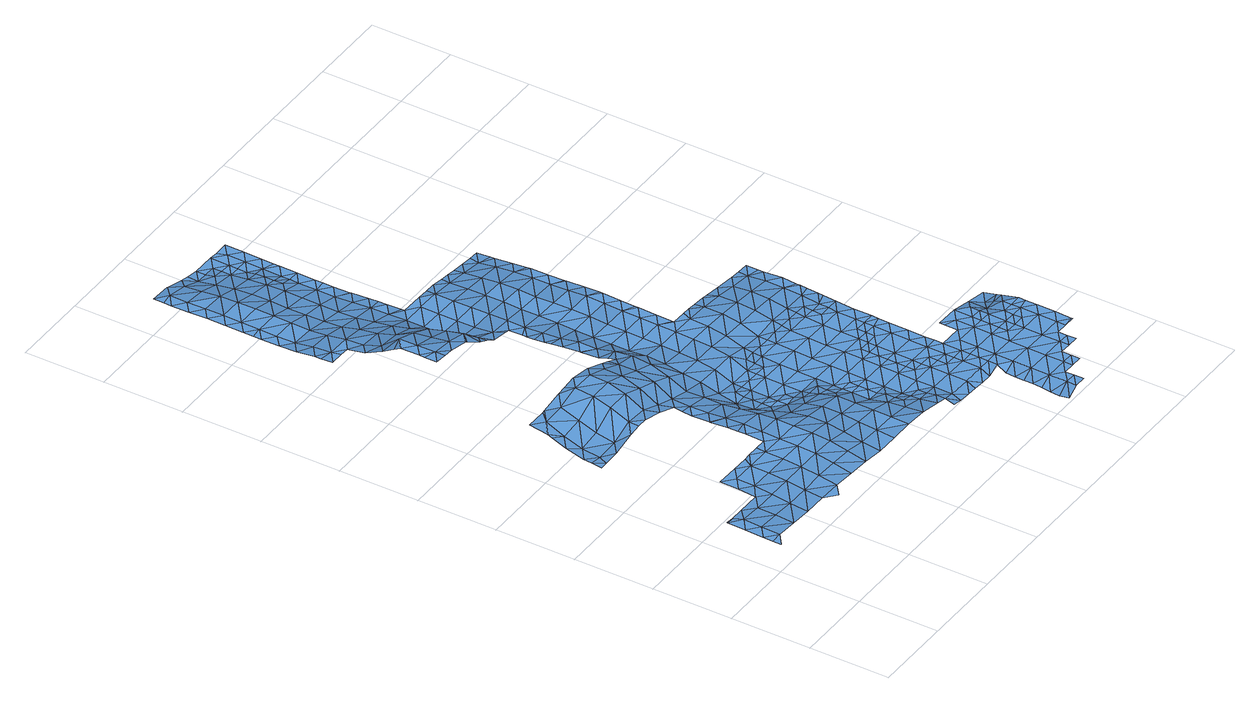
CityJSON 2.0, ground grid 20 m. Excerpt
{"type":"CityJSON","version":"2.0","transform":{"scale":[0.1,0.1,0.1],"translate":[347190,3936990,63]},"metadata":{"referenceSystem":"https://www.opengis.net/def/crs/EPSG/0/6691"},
"CityObjects":{
"waterbody1":{"type":"WaterBody","attributes":{"name":"8","class":"1140","function":"1","WaterBodyRiverFloodingRiskAttribute.description":"4","WaterBodyRiverFloodingRiskAttribute.rankOrg":"1","WaterBodyRiverFloodingRiskAttribute.adminType":"2","WaterBodyRiverFloodingRiskAttribute.scale":"L1"},"geometry":[{"type":"MultiSurface","lod":"1","boundaries":[[[0,1,2]],[[2,1,3]],[[3,4,5]],[[3,1,4]],[[6,7,8]],[[6,5,9]],[[5,4,9]],[[6,9,7]],[[4,1,10]],[[4,11,9]],[[7,9,12]],[[11,4,10]],[[11,13,9]],[[12,9,13]],[[10,14,11]],[[15,12,13]],[[11,14,13]],[[10,16,14]],[[17,15,13]],[[18,19,20]],[[13,14,17]],[[21,19,22]],[[19,18,22]],[[17,23,15]],[[16,24,14]],[[21,25,26]],[[27,15,23]],[[28,22,18]],[[25,21,22]],[[29,30,27]],[[14,31,17]],[[25,32,26]],[[26,32,33]],[[29,27,23]],[[24,16,34]],[[24,31,14]],[[33,32,35]],[[17,31,23]],[[22,36,25]],[[36,22,28]],[[37,35,38]],[[35,32,38]],[[30,29,39]],[[36,40,25]],[[41,36,28]],[[42,37,38]],[[43,38,32]],[[23,31,44]],[[29,23,45]],[[32,25,43]],[[24,34,46]],[[34,47,46]],[[29,45,39]],[[48,31,24]],[[23,44,45]],[[25,40,43]],[[49,48,24]],[[42,38,50]],[[49,24,46]],[[31,48,44]],[[38,51,50]],[[51,38,43]],[[52,36,41]],[[36,53,40]],[[39,45,54]],[[44,55,45]],[[52,53,36]],[[48,55,44]],[[41,56,52]],[[57,51,43]],[[54,45,58]],[[59,50,51]],[[43,40,57]],[[49,46,60]],[[61,48,49]],[[58,45,62]],[[45,55,62]],[[40,53,57]],[[52,56,63]],[[64,61,49]],[[64,49,60]],[[65,55,48]],[[66,51,57]],[[58,62,67]],[[59,51,66]],[[52,68,53]],[[61,65,48]],[[65,62,55]],[[69,68,52]],[[52,63,69]],[[70,59,66]],[[71,64,60]],[[72,69,63]],[[67,62,73]],[[57,53,68]],[[74,70,66]],[[75,61,64]],[[66,57,76]],[[71,75,64]],[[73,62,77]],[[62,65,77]],[[78,74,66]],[[57,68,76]],[[79,80,81]],[[82,80,79]],[[83,65,61]],[[81,80,84]],[[75,85,61]],[[73,86,87]],[[78,66,76]],[[69,88,68]],[[89,90,84]],[[73,77,86]],[[85,83,61]],[[83,77,65]],[[87,91,92]],[[69,72,93]],[[94,95,96]],[[84,80,89]],[[82,97,80]],[[98,94,96]],[[96,95,99]],[[87,86,91]],[[100,92,91]],[[101,102,103]],[[98,104,105]],[[76,68,88]],[[101,90,102]],[[71,106,75]],[[107,74,78]],[[104,98,96]],[[69,93,88]],[[90,89,102]],[[76,108,78]],[[109,89,80]],[[72,110,93]],[[111,112,113]],[[97,109,80]],[[111,100,112]],[[106,85,75]],[[99,114,96]],[[100,91,112]],[[103,115,116]],[[104,117,105]],[[118,119,113]],[[105,117,120]],[[77,83,121]],[[86,77,122]],[[103,102,115]],[[123,107,78]],[[76,88,108]],[[124,114,116]],[[114,125,96]],[[113,112,118]],[[126,112,91]],[[71,127,106]],[[128,104,96]],[[109,129,89]],[[130,83,85]],[[77,121,122]],[[124,116,115]],[[106,131,85]],[[91,86,126]],[[129,132,89]],[[133,134,110]],[[135,120,136]],[[93,137,88]],[[133,119,134]],[[120,117,136]],[[78,108,123]],[[125,128,96]],[[128,117,104]],[[130,121,83]],[[102,132,115]],[[126,86,122]],[[119,118,134]],[[124,125,114]],[[102,89,132]],[[138,137,93]],[[93,110,138]],[[109,97,139]],[[140,135,141]],[[126,142,112]],[[112,143,118]],[[144,140,141]],[[135,136,141]],[[130,85,131]],[[123,145,107]],[[146,124,115]],[[110,134,138]],[[142,143,112]],[[121,147,122]],[[108,88,137]],[[128,148,117]],[[144,149,150]],[[118,143,134]],[[117,151,136]],[[130,147,121]],[[139,152,109]],[[153,146,115]],[[137,154,108]],[[146,125,124]],[[108,155,123]],[[144,141,149]],[[153,115,132]],[[109,156,129]],[[157,158,150]],[[159,138,134]],[[136,151,141]],[[106,127,160]],[[106,161,131]],[[162,152,139]],[[152,156,109]],[[150,149,157]],[[163,132,129]],[[164,142,126]],[[127,165,160]],[[166,128,125]],[[117,148,151]],[[141,167,149]],[[157,168,158]],[[123,155,145]],[[159,134,143]],[[151,167,141]],[[158,168,169]],[[170,137,138]],[[122,147,171]],[[126,122,164]],[[108,154,155]],[[172,152,162]],[[163,153,132]],[[166,148,128]],[[164,122,171]],[[173,125,146]],[[106,160,161]],[[174,147,130]],[[170,154,137]],[[175,143,142]],[[168,176,169]],[[130,131,177]],[[178,138,159]],[[167,179,149]],[[169,176,180]],[[149,181,157]],[[166,125,173]],[[145,155,182]],[[177,131,161]],[[129,156,163]],[[177,174,130]],[[183,146,153]],[[165,184,160]],[[185,175,142]],[[175,159,143]],[[186,187,180]],[[147,174,171]],[[185,142,164]],[[188,168,157]],[[166,189,148]],[[148,190,151]],[[138,178,170]],[[186,191,187]],[[170,192,154]],[[183,173,146]],[[154,193,155]],[[194,156,152]],[[181,149,179]],[[180,176,186]],[[188,176,168]],[[151,190,167]],[[153,163,195]],[[182,155,196]],[[174,197,171]],[[198,194,152]],[[175,199,159]],[[200,185,164]],[[159,201,178]],[[152,172,198]],[[183,153,195]],[[186,202,191]],[[190,148,189]],[[188,157,181]],[[203,166,173]],[[204,186,176]],[[160,184,205]],[[161,160,206]],[[207,200,164]],[[167,208,179]],[[164,171,207]],[[154,192,193]],[[172,209,198]],[[163,156,194]],[[196,155,193]],[[178,210,170]],[[203,189,166]],[[177,161,206]],[[211,212,185]],[[207,171,197]],[[213,173,183]],[[211,185,200]],[[160,205,206]],[[214,174,177]],[[201,210,178]],[[210,192,170]],[[179,208,181]],[[175,185,212]],[[204,176,188]],[[215,198,209]],[[159,199,201]],[[167,190,216]],[[196,217,218]],[[219,220,186]],[[204,219,186]],[[202,186,220]],[[203,173,213]],[[221,214,177]],[[217,196,193]],[[222,183,195]],[[223,224,175]],[[184,225,205]],[[223,175,212]],[[221,177,206]],[[163,194,226]],[[195,163,227]],[[228,218,217]],[[167,216,208]],[[199,175,224]],[[229,230,228]],[[231,200,207]],[[232,193,192]],[[233,194,198]],[[227,163,226]],[[222,213,183]],[[197,234,207]],[[197,174,214]],[[229,228,217]],[[230,229,235]],[[233,198,215]],[[236,189,203]],[[190,237,216]],[[238,181,208]],[[239,204,188]],[[190,189,237]],[[240,231,207]],[[241,192,210]],[[188,181,242]],[[229,243,235]],[[199,244,201]],[[222,195,227]],[[237,189,236]],[[197,245,234]],[[246,203,213]],[[242,239,188]],[[233,247,194]],[[239,219,204]],[[207,234,240]],[[248,220,219]],[[249,235,243]],[[245,197,214]],[[199,224,250]],[[251,233,215]],[[181,238,242]],[[205,225,252]],[[217,193,232]],[[206,205,253]],[[201,244,210]],[[192,241,232]],[[254,229,217]],[[247,255,194]],[[249,256,257]],[[231,240,258]],[[253,205,252]],[[246,236,203]],[[221,206,253]],[[259,227,226]],[[250,224,260]],[[257,256,261]],[[262,213,222]],[[256,249,243]],[[226,194,255]],[[199,250,244]],[[216,237,263]],[[208,216,264]],[[265,234,245]],[[210,266,241]],[[267,248,219]],[[268,243,229]],[[255,259,226]],[[244,266,210]],[[246,213,262]],[[217,232,269]],[[214,270,245]],[[264,216,263]],[[271,272,273]],[[272,261,256]],[[274,221,253]],[[260,275,250]],[[276,237,236]],[[271,261,272]],[[233,251,277]],[[254,217,269]],[[246,278,236]],[[267,219,239]],[[279,262,222]],[[254,268,229]],[[214,221,280]],[[238,208,281]],[[282,283,245]],[[278,276,236]],[[280,221,274]],[[214,280,270]],[[243,284,256]],[[285,286,277]],[[242,238,281]],[[253,252,287]],[[245,270,282]],[[285,273,286]],[[233,288,247]],[[265,245,283]],[[289,279,222]],[[286,273,272]],[[222,227,289]],[[208,264,281]],[[252,225,290]],[[291,239,242]],[[292,246,262]],[[268,284,243]],[[293,248,267]],[[281,294,242]],[[295,288,233]],[[250,296,244]],[[297,262,279]],[[233,277,295]],[[298,299,253]],[[241,266,300]],[[290,225,301]],[[232,241,302]],[[303,255,247]],[[227,259,289]],[[253,287,298]],[[292,262,297]],[[274,253,299]],[[287,252,290]],[[250,275,304]],[[269,232,302]],[[267,239,305]],[[263,237,306]],[[277,286,295]],[[307,270,280]],[[244,296,266]],[[308,286,272]],[[309,293,267]],[[241,300,302]],[[310,311,246]],[[305,312,267]],[[313,314,274]],[[310,246,292]],[[302,315,269]],[[313,274,299]],[[306,237,276]],[[264,263,306]],[[272,256,308]],[[304,275,316]],[[312,309,267]],[[278,246,311]],[[280,274,314]],[[255,317,259]],[[281,264,318]],[[319,307,280]],[[320,287,290]],[[242,294,291]],[[289,321,279]],[[322,268,254]],[[250,304,296]],[[305,239,291]],[[323,276,278]],[[311,323,278]],[[324,325,301]],[[303,317,255]],[[301,325,290]],[[256,284,308]],[[266,326,300]],[[254,269,322]],[[247,288,303]],[[327,328,281]],[[319,280,314]],[[327,281,318]],[[286,329,295]],[[316,330,304]],[[331,320,290]],[[332,264,306]],[[259,333,289]],[[294,281,328]],[[322,269,315]],[[318,264,332]],[[334,306,276]],[[307,319,335]],[[336,305,291]],[[266,296,337]],[[338,286,308]],[[339,276,323]],[[340,288,295]],[[322,341,268]],[[290,325,331]],[[342,343,294]],[[268,344,284]],[[345,346,304]],[[304,346,296]],[[334,276,339]],[[342,294,328]],[[333,321,289]],[[345,304,330]],[[326,347,300]],[[291,294,343]],[[320,331,348]],[[344,308,284]],[[266,337,326]],[[349,318,332]],[[329,286,338]],[[350,332,306]],[[329,340,295]],[[351,336,291]],[[302,300,347]],[[352,306,334]],[[259,317,333]],[[353,351,291]],[[288,354,303]],[[291,343,353]],[[346,355,296]],[[350,306,352]],[[296,355,337]],[[356,322,315]],[[268,341,344]],[[350,357,332]],[[308,358,338]],[[315,302,359]],[[333,360,321]],[[349,332,357]],[[359,302,347]],[[361,355,346]],[[362,341,322]],[[317,303,354]],[[363,333,317]],[[288,340,354]],[[308,344,358]],[[358,364,338]],[[338,365,329]],[[333,366,360]],[[364,365,338]],[[315,359,356]],[[337,355,367]],[[326,337,368]],[[369,340,329]],[[341,370,344]],[[361,371,355]],[[317,354,363]],[[347,326,368]],[[337,367,368]],[[359,347,372]],[[365,369,329]],[[322,356,362]],[[373,358,344]],[[333,374,366]],[[340,375,354]],[[376,359,372]],[[333,363,374]],[[359,377,356]],[[371,378,355]],[[355,378,367]],[[370,373,344]],[[379,347,368]],[[372,347,379]],[[341,362,370]],[[359,376,377]],[[374,380,366]],[[377,381,356]],[[356,381,362]],[[379,382,372]],[[340,369,375]],[[363,383,374]],[[364,358,384]],[[378,371,385]],[[386,370,362]],[[364,387,365]],[[363,354,383]],[[388,362,381]],[[383,354,375]],[[367,378,389]],[[368,367,390]],[[358,373,384]],[[362,388,386]],[[380,374,391]],[[392,373,370]],[[385,393,378]],[[386,392,370]],[[379,368,390]],[[379,394,382]],[[367,389,390]],[[387,395,365]],[[364,384,387]],[[369,395,375]],[[396,374,383]],[[369,365,395]],[[391,374,396]],[[393,397,378]],[[398,373,392]],[[373,399,384]],[[378,397,389]],[[400,379,390]],[[394,379,400]],[[373,398,399]],[[401,391,396]],[[375,402,383]],[[399,403,384]],[[400,404,394]],[[405,397,393]],[[397,406,389]],[[389,407,390]],[[387,384,403]],[[408,375,395]],[[396,409,401]],[[410,411,387]],[[410,387,403]],[[387,411,395]],[[402,375,408]],[[396,383,402]],[[412,404,400]],[[405,413,397]],[[402,414,396]],[[400,390,407]],[[411,415,395]],[[389,406,407]],[[416,412,400]],[[396,414,409]],[[408,395,415]],[[417,418,408]],[[416,400,407]],[[417,408,415]],[[397,419,406]],[[414,420,409]],[[402,408,418]],[[397,413,421]],[[418,422,402]],[[412,416,423]],[[402,422,414]],[[413,424,421]],[[397,421,419]],[[425,426,414]],[[425,414,422]],[[407,406,427]],[[420,414,426]],[[424,428,421]],[[423,416,429]],[[406,419,427]],[[416,407,430]],[[431,432,433]],[[430,407,427]],[[416,430,429]],[[421,434,419]],[[428,433,435]],[[433,432,435]],[[421,428,436]],[[428,435,436]],[[432,437,435]],[[427,419,434]],[[421,436,434]],[[438,430,427]],[[429,430,439]],[[440,435,437]],[[436,435,441]],[[442,427,434]],[[435,440,441]],[[438,427,442]],[[436,441,443]],[[434,436,444]],[[444,436,443]],[[439,430,438]],[[445,442,434]],[[446,434,444]],[[445,434,446]],[[438,447,439]],[[445,448,442]],[[438,442,448]],[[449,447,438]],[[448,450,438]],[[450,449,438]]]}]},
"waterbody2":{"type":"WaterBody","attributes":{"name":"8","class":"1140","function":"1","WaterBodyRiverFloodingRiskAttribute.description":"4","WaterBodyRiverFloodingRiskAttribute.rankOrg":"2","WaterBodyRiverFloodingRiskAttribute.adminType":"2","WaterBodyRiverFloodingRiskAttribute.scale":"L1"},"geometry":[{"type":"MultiSurface","lod":"1","boundaries":[[[451,328,452]],[[349,357,452]],[[453,454,455]],[[456,455,454]],[[455,456,457]],[[458,312,305]],[[336,458,305]],[[336,351,458]],[[342,328,451]],[[451,459,460]],[[328,327,452]],[[327,349,452]],[[327,318,349]],[[455,457,351]],[[458,309,312]],[[458,457,309]],[[458,351,457]],[[351,461,455]],[[459,451,452]],[[343,342,451]],[[353,343,461]],[[461,351,353]],[[453,455,461]],[[357,459,452]],[[343,451,461]],[[461,451,462]],[[462,453,461]],[[462,451,460]]]}]},
"waterbody3":{"type":"WaterBody","attributes":{"name":"8","class":"1140","function":"1","WaterBodyRiverFloodingRiskAttribute.description":"4","WaterBodyRiverFloodingRiskAttribute.rankOrg":"2","WaterBodyRiverFloodingRiskAttribute.adminType":"2","WaterBodyRiverFloodingRiskAttribute.scale":"L1"},"geometry":[{"type":"MultiSurface","lod":"1","boundaries":[[[385,371,463]],[[371,464,463]],[[464,371,361]],[[361,345,464]],[[345,361,346]],[[345,330,464]],[[330,465,464]],[[466,465,330]],[[466,467,465]],[[467,466,468]],[[468,258,467]],[[231,258,468]],[[240,234,469]],[[316,275,466]],[[275,470,466]],[[260,470,275]],[[260,224,470]],[[234,265,469]],[[270,307,282]],[[319,314,471]],[[463,393,385]],[[314,313,472]],[[313,299,472]],[[472,299,473]],[[299,298,473]],[[324,474,325]],[[324,475,474]],[[325,474,476]],[[476,474,477]],[[474,478,477]],[[474,479,478]],[[480,477,478]],[[480,481,477]],[[481,480,482]],[[483,482,480]],[[484,485,481]],[[486,481,485]],[[486,487,481]],[[488,489,487]],[[488,490,489]],[[489,490,491]],[[492,493,494]],[[495,494,493]],[[471,493,492]],[[492,496,471]],[[492,497,496]],[[498,497,492]],[[499,497,498]],[[500,497,499]],[[498,501,499]],[[502,501,503]],[[504,498,492]],[[497,505,496]],[[497,506,505]],[[505,506,507]],[[507,508,505]],[[467,508,507]],[[467,469,508]],[[508,469,283]],[[508,283,509]],[[508,509,505]],[[509,496,505]],[[509,335,496]],[[307,335,509]],[[335,471,496]],[[494,504,492]],[[493,510,495]],[[511,510,493]],[[512,510,511]],[[512,511,513]],[[511,514,513]],[[514,511,473]],[[473,348,514]],[[320,348,473]],[[476,348,331]],[[348,476,514]],[[476,489,514]],[[513,514,489]],[[511,493,472]],[[491,513,489]],[[489,477,487]],[[515,483,480]],[[483,515,516]],[[480,517,515]],[[484,481,482]],[[487,477,481]],[[478,517,480]],[[489,476,477]],[[331,325,476]],[[324,518,475]],[[475,479,474]],[[479,519,478]],[[519,517,478]],[[287,320,298]],[[298,320,473]],[[473,511,472]],[[472,493,471]],[[335,319,471]],[[282,307,509]],[[283,282,509]],[[265,283,469]],[[231,211,200]],[[223,212,470]],[[470,212,468]],[[212,211,468]],[[469,258,240]],[[211,231,468]],[[258,469,467]],[[507,465,467]],[[507,520,465]],[[465,520,464]],[[428,424,521]],[[405,522,413]],[[463,464,520]],[[507,506,520]],[[497,500,506]],[[523,522,524]],[[523,525,431]],[[526,527,525]],[[527,526,528]],[[529,528,526]],[[530,500,499]],[[501,502,499]],[[531,529,526]],[[224,223,470]],[[471,314,472]],[[470,468,466]],[[330,316,466]],[[525,527,437]],[[502,531,499]],[[531,530,499]],[[526,530,531]],[[525,530,526]],[[523,530,525]],[[530,523,500]],[[524,500,523]],[[500,524,506]],[[506,524,520]],[[524,463,520]],[[524,522,463]],[[522,393,463]],[[405,393,522]],[[424,413,521]],[[522,521,413]],[[521,522,523]],[[523,431,521]],[[433,521,431]],[[521,433,428]],[[437,432,525]],[[432,431,525]]]}]},
"waterbody4":{"type":"WaterBody","attributes":{"name":"8","class":"1140","function":"1","WaterBodyRiverFloodingRiskAttribute.description":"4","WaterBodyRiverFloodingRiskAttribute.rankOrg":"3","WaterBodyRiverFloodingRiskAttribute.adminType":"2","WaterBodyRiverFloodingRiskAttribute.scale":"L1"},"geometry":[{"type":"MultiSurface","lod":"1","boundaries":[[[532,533,534]],[[533,532,535]],[[536,535,532]],[[535,536,537]],[[536,538,537]],[[529,539,528]],[[529,540,539]],[[529,502,540]],[[502,529,531]],[[504,494,541]],[[542,541,494]],[[541,542,543]],[[544,543,542]],[[545,543,544]],[[543,545,546]],[[547,548,549]],[[548,547,550]],[[551,552,553]],[[552,544,553]],[[554,551,553]],[[554,485,555]],[[554,556,485]],[[486,485,556]],[[491,490,557]],[[557,490,553]],[[490,556,553]],[[488,556,490]],[[488,487,556]],[[557,553,542]],[[510,557,542]],[[512,557,510]],[[512,513,557]],[[495,510,542]],[[557,513,491]],[[558,559,560]],[[561,559,558]],[[559,562,560]],[[563,564,565]],[[564,566,535]],[[567,562,559]],[[568,561,558]],[[568,558,569]],[[570,569,571]],[[572,573,570]],[[574,575,576]],[[556,487,486]],[[555,485,577]],[[555,578,554]],[[553,556,554]],[[548,550,578]],[[543,546,540]],[[503,543,540]],[[552,545,544]],[[542,553,544]],[[541,543,503]],[[503,501,541]],[[494,495,542]],[[501,504,541]],[[501,498,504]],[[502,503,540]],[[539,540,546]],[[579,580,581]],[[582,579,581]],[[577,482,583]],[[584,585,538]],[[538,585,537]],[[535,537,564]],[[566,533,535]],[[573,574,570]],[[574,576,570]],[[576,569,570]],[[568,586,561]],[[587,588,567]],[[567,588,562]],[[588,566,562]],[[564,562,566]],[[563,562,564]],[[563,560,562]],[[563,589,560]],[[589,563,590]],[[563,583,590]],[[563,565,583]],[[591,583,565]],[[577,583,591]],[[580,549,592]],[[484,482,577]],[[593,594,589]],[[571,589,594]],[[594,595,571]],[[572,570,596]],[[570,571,596]],[[595,596,571]],[[589,597,593]],[[598,597,590]],[[598,590,516]],[[483,516,583]],[[485,484,577]],[[482,483,583]],[[599,577,591]],[[577,599,555]],[[578,555,599]],[[548,578,599]],[[600,548,599]],[[549,548,600]],[[592,549,600]],[[601,580,592]],[[581,580,601]],[[581,601,602]],[[582,602,603]],[[604,605,584]],[[584,605,585]],[[605,606,585]],[[585,606,607]],[[608,609,610]],[[609,565,610]],[[610,565,564]],[[610,564,537]],[[611,610,537]],[[585,611,537]],[[610,611,608]],[[612,591,609]],[[612,613,591]],[[613,614,599]],[[607,611,585]],[[602,582,581]],[[615,601,592]],[[600,615,592]],[[614,600,599]],[[599,591,613]],[[591,565,609]],[[583,516,590]],[[590,597,589]],[[560,589,571]],[[560,571,558]],[[569,558,571]]]}]},
"waterbody5":{"type":"WaterBody","attributes":{"name":"8","class":"1140","function":"1","WaterBodyRiverFloodingRiskAttribute.description":"4","WaterBodyRiverFloodingRiskAttribute.rankOrg":"4","WaterBodyRiverFloodingRiskAttribute.adminType":"2","WaterBodyRiverFloodingRiskAttribute.scale":"L1"},"geometry":[{"type":"MultiSurface","lod":"1","boundaries":[[[616,606,601]],[[616,617,606]],[[617,616,613]],[[614,613,616]],[[615,600,614]],[[602,601,618]],[[603,602,618]],[[605,604,618]],[[605,618,606]],[[607,608,611]],[[608,607,617]],[[617,609,608]],[[612,609,617]],[[604,603,618]],[[615,614,616]],[[613,612,617]],[[607,606,617]],[[601,606,618]],[[616,601,615]]]}]}
},
"vertices":[
[7,204,75],[36,226,75],[8,225,75],[8,250,76],[37,273,77],[9,296,77],[10,342,77],[30,342,76],[10,343,77],[38,319,77],[93,226,71],[94,272,73],[66,342,75],[94,318,74],[150,271,69],[123,341,76],[149,225,67],[151,317,74],[33,666,94],[16,692,95],[15,666,93],[16,712,96],[44,689,93],[152,363,79],[207,270,70],[45,735,97],[17,758,107],[124,387,79],[72,665,96],[153,409,79],[125,433,79],[208,316,75],[46,781,112],[17,793,121],[206,224,67],[18,805,126],[101,688,97],[18,851,133],[46,827,133],[181,432,79],[101,734,106],[129,664,111],[69,850,134],[102,780,120],[208,362,79],[209,408,79],[263,223,67],[234,200,67],[264,315,78],[263,269,74],[75,850,135],[103,826,136],[157,687,119],[158,733,138],[222,431,79],[265,361,80],[162,664,114],[159,779,149],[238,431,80],[132,849,145],[319,222,63],[321,314,79],[266,407,80],[185,663,116],[320,268,72],[322,360,80],[160,825,153],[268,431,80],[215,732,139],[214,686,115],[154,849,148],[376,221,60],[242,662,100],[295,430,81],[188,848,153],[377,267,69],[216,778,151],[323,407,80],[216,824,153],[80,1127,153],[109,1150,153],[80,1158,153],[113,1127,151],[378,359,80],[81,1173,153],[378,313,77],[323,453,82],[295,476,83],[271,731,120],[109,1196,152],[81,1220,152],[324,499,83],[296,496,82],[271,685,93],[28,1389,91],[27,1359,93],[56,1382,93],[137,1126,149],[28,1406,90],[61,1359,93],[296,523,81],[82,1238,142],[110,1242,151],[82,1266,126],[57,1428,89],[29,1452,84],[433,266,59],[245,847,144],[272,777,134],[165,1149,147],[299,661,79],[297,568,77],[325,545,80],[297,569,77],[84,1358,93],[111,1289,113],[83,1312,102],[57,1474,81],[326,591,75],[298,615,74],[30,1498,81],[379,406,80],[380,452,80],[273,823,134],[112,1335,96],[113,1381,92],[381,498,76],[433,220,53],[113,1427,85],[166,1195,139],[435,358,71],[434,312,66],[167,1241,131],[298,639,77],[326,638,74],[30,1544,80],[58,1521,80],[328,730,102],[327,684,75],[193,1125,137],[31,1563,80],[59,1567,80],[382,544,69],[382,590,63],[31,1590,80],[302,846,122],[168,1334,93],[436,405,71],[114,1473,79],[60,1613,80],[32,1637,80],[115,1520,80],[222,1148,132],[168,1288,107],[329,776,112],[330,822,111],[223,1194,121],[61,1659,80],[33,1683,79],[383,637,62],[490,265,55],[491,311,58],[197,1125,135],[223,1240,108],[437,497,47],[489,219,53],[170,1426,72],[116,1566,80],[61,1705,78],[34,1729,77],[385,729,80],[437,451,61],[250,1124,102],[169,1380,84],[492,404,62],[439,589,29],[62,1752,77],[492,357,62],[384,683,60],[117,1612,80],[34,1775,76],[117,1658,79],[326,846,112],[225,1333,77],[546,218,54],[438,543,33],[63,1798,76],[35,1794,76],[118,1704,76],[171,1472,68],[172,1519,66],[35,1821,76],[385,775,95],[386,822,98],[279,1193,66],[224,1287,89],[358,845,98],[493,450,51],[279,1147,86],[440,636,37],[466,520,31],[441,682,48],[91,1821,71],[227,1425,61],[119,1751,71],[547,264,54],[548,310,54],[494,496,30],[173,1611,67],[277,1124,88],[441,728,54],[466,543,31],[467,566,31],[226,1379,69],[549,403,55],[306,1123,72],[172,1565,66],[387,868,92],[359,866,91],[120,1797,66],[92,1821,71],[548,356,55],[282,1332,57],[467,589,29],[468,612,33],[603,217,51],[280,1239,60],[281,1286,58],[359,891,83],[388,914,79],[360,936,79],[494,519,30],[443,821,63],[335,1146,65],[522,472,40],[360,938,79],[227,1471,59],[228,1518,58],[174,1657,66],[176,1750,53],[522,496,30],[442,774,61],[175,1704,61],[389,960,79],[497,681,47],[550,449,41],[283,1424,53],[336,1192,59],[148,1820,55],[361,984,74],[496,635,29],[354,1123,64],[603,263,47],[604,309,41],[445,913,57],[337,1238,58],[389,1006,71],[361,1013,70],[523,519,29],[338,1285,58],[496,612,29],[362,1030,67],[282,1378,55],[229,1564,58],[230,1610,58],[550,472,35],[498,727,53],[176,1796,44],[445,959,57],[444,867,58],[578,425,35],[362,1057,65],[390,1053,66],[362,1076,63],[605,355,29],[524,611,29],[285,1517,45],[363,1122,62],[284,1470,49],[310,1354,57],[606,402,29],[231,1656,56],[578,448,35],[579,471,35],[446,1005,57],[363,1088,63],[391,1099,62],[632,286,38],[393,1191,60],[338,1331,58],[660,262,33],[232,1749,45],[311,1401,54],[169,1819,51],[231,1703,52],[392,1145,61],[554,680,47],[311,1362,56],[632,309,35],[633,332,35],[499,773,55],[659,216,41],[500,820,56],[393,1237,59],[553,634,29],[204,1772,49],[286,1563,45],[606,425,29],[447,1052,57],[205,1819,44],[312,1423,53],[312,1447,51],[205,1795,44],[633,355,29],[634,378,29],[500,866,56],[553,611,29],[394,1284,58],[259,1633,51],[634,401,29],[660,285,31],[367,1353,57],[501,912,56],[313,1493,47],[688,215,35],[688,238,35],[555,772,56],[259,1656,50],[259,1679,50],[448,1144,56],[581,610,29],[688,262,31],[286,1609,44],[395,1330,57],[314,1539,45],[634,424,29],[233,1772,44],[555,726,54],[448,1098,57],[313,1495,47],[449,1190,57],[502,958,56],[260,1702,48],[260,1725,44],[503,1004,58],[581,633,30],[582,656,32],[556,819,57],[689,285,29],[287,1632,44],[314,1586,45],[261,1771,44],[314,1565,45],[260,1748,44],[450,1236,56],[610,679,35],[558,911,57],[315,1632,44],[504,1051,58],[557,865,57],[397,1353,55],[610,656,33],[559,957,57],[451,1283,54],[504,1097,57],[505,1143,55],[424,1353,54],[611,725,49],[612,771,56],[506,1189,56],[559,1003,59],[638,655,31],[585,841,57],[560,1050,59],[452,1329,51],[507,1236,54],[585,845,57],[586,887,57],[667,678,31],[613,818,57],[456,1352,50],[587,934,57],[623,841,56],[507,1282,49],[561,1096,55],[667,655,31],[587,980,58],[562,1142,52],[587,941,57],[668,724,47],[669,770,54],[480,1352,47],[588,1026,59],[695,654,35],[642,840,56],[563,1188,51],[508,1328,44],[724,677,39],[588,1033,59],[589,1072,57],[669,817,54],[504,1351,44],[564,1281,43],[590,1119,54],[667,840,53],[723,654,35],[725,723,47],[725,769,50],[563,1235,48],[537,1351,39],[590,1124,53],[590,1165,52],[698,839,51],[752,653,34],[565,1327,35],[591,1211,50],[726,816,48],[591,1220,49],[592,1257,45],[781,722,43],[567,1350,37],[780,676,36],[593,1303,39],[715,839,49],[780,653,34],[593,1315,38],[594,1350,35],[782,769,43],[808,652,33],[755,838,43],[783,815,38],[808,606,30],[836,606,31],[808,629,31],[838,721,37],[836,629,32],[837,675,35],[864,605,31],[839,814,32],[812,837,35],[865,638,33],[865,652,34],[839,768,36],[865,678,35],[866,698,36],[867,744,37],[866,707,36],[840,837,33],[867,790,34],[868,836,32],[868,805,33],
[288,1702,44],[287,1655,44],[318,1770,44],[318,1817,44],[290,1794,44],[283,1817,44],[262,1818,44],[233,1795,44],[316,1678,44],[316,1692,44],[289,1748,44],[317,1724,44],
[666,632,31],[610,633,31],[609,587,29],[552,588,29],[551,541,29],[495,542,29],[551,495,29],[496,588,29],[662,401,29],[662,354,29],[661,308,29],[716,215,29],[715,192,22],[717,261,29],[773,260,29],[773,214,29],[744,191,22],[829,213,29],[830,259,29],[858,236,30],[857,212,30],[858,259,30],[859,282,30],[830,282,29],[802,283,29],[802,306,29],[774,306,29],[803,329,29],[774,329,29],[720,446,29],[719,400,29],[748,422,29],[747,399,29],[663,447,29],[721,492,29],[749,469,29],[777,491,29],[721,538,29],[777,468,29],[806,491,29],[805,468,29],[748,445,29],[664,493,29],[665,539,29],[608,540,29],[607,494,29],[607,448,29],[747,376,29],[718,354,29],[747,353,29],[746,330,29],[717,307,29],[829,190,16],[857,189,30],[800,190,18],[687,192,28],[772,191,18],[666,586,29],[780,630,31],[723,631,31],[779,584,29],[722,585,29],[835,583,29],[835,536,29],[863,559,29],[863,513,29],[834,513,29],[778,537,29],[806,514,29],
[1083,142,31],[1055,140,31],[1083,139,31],[1055,163,31],[1084,185,31],[1056,209,31],[1084,232,31],[862,495,29],[834,490,29],[776,445,29],[776,399,29],[833,444,29],[832,398,29],[861,420,29],[862,467,29],[917,373,31],[945,350,31],[974,372,31],[917,361,31],[860,352,30],[860,374,29],[832,352,29],[859,328,30],[887,304,31],[831,305,29],[775,353,29],[940,72,32],[969,95,32],[941,119,31],[968,72,32],[998,118,31],[942,165,31],[998,164,31],[942,211,31],[1026,140,31],[997,94,32],[940,49,32],[911,50,32],[883,27,32],[883,73,32],[854,28,12],[854,4,16],[882,4,32],[911,3,32],[911,27,32],[887,258,31],[916,327,31],[1087,370,7],[1030,371,19],[1058,348,7],[1086,335,16],[886,212,31],[1085,260,31],[1057,255,31],[968,49,32],[1025,94,32],[1026,117,31],[884,120,31],[885,166,31],[943,257,31],[1001,349,31],[856,120,16],[855,97,17],[855,74,15],[855,51,12],[856,143,16],[857,166,17],[944,303,31],[973,326,31],[1029,325,19],[1058,325,19],[1086,324,19],[1085,278,31],[1057,278,31],[1029,279,31],[1028,256,31],[999,233,31],[971,234,31],[999,210,31],[1028,233,31],[972,257,31],[972,280,31],[972,303,31],[1001,326,31],
[1001,302,31],[1000,256,31],[1057,301,31]
]}
